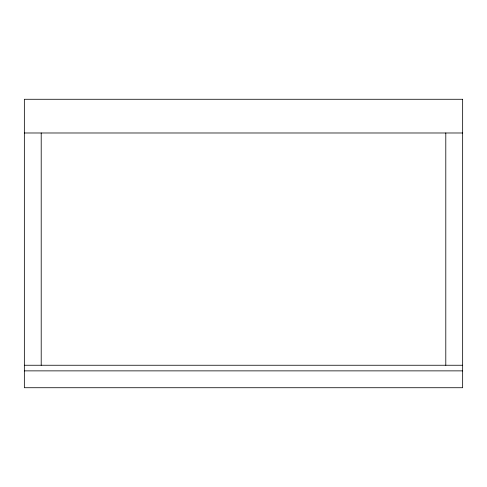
<?xml version="1.0" encoding="UTF-8"?>
<svg xmlns="http://www.w3.org/2000/svg" width="487" height="487" viewBox="0 0 487 487"><rect width="100%" height="100%" fill="white"/><g stroke="black" fill="none" stroke-linecap="round" stroke-linejoin="round"><path stroke-width="0.73" d="M24.35 132.988L462.65 132.988M24.35 365.25L462.65 365.25M24.35 370.869L462.65 370.869M445.794 132.988L445.794 365.25M41.206 132.988L41.206 365.25M462.65 99.275L24.35 99.275L24.35 387.725L462.65 387.725L462.65 99.275"/></g></svg>
